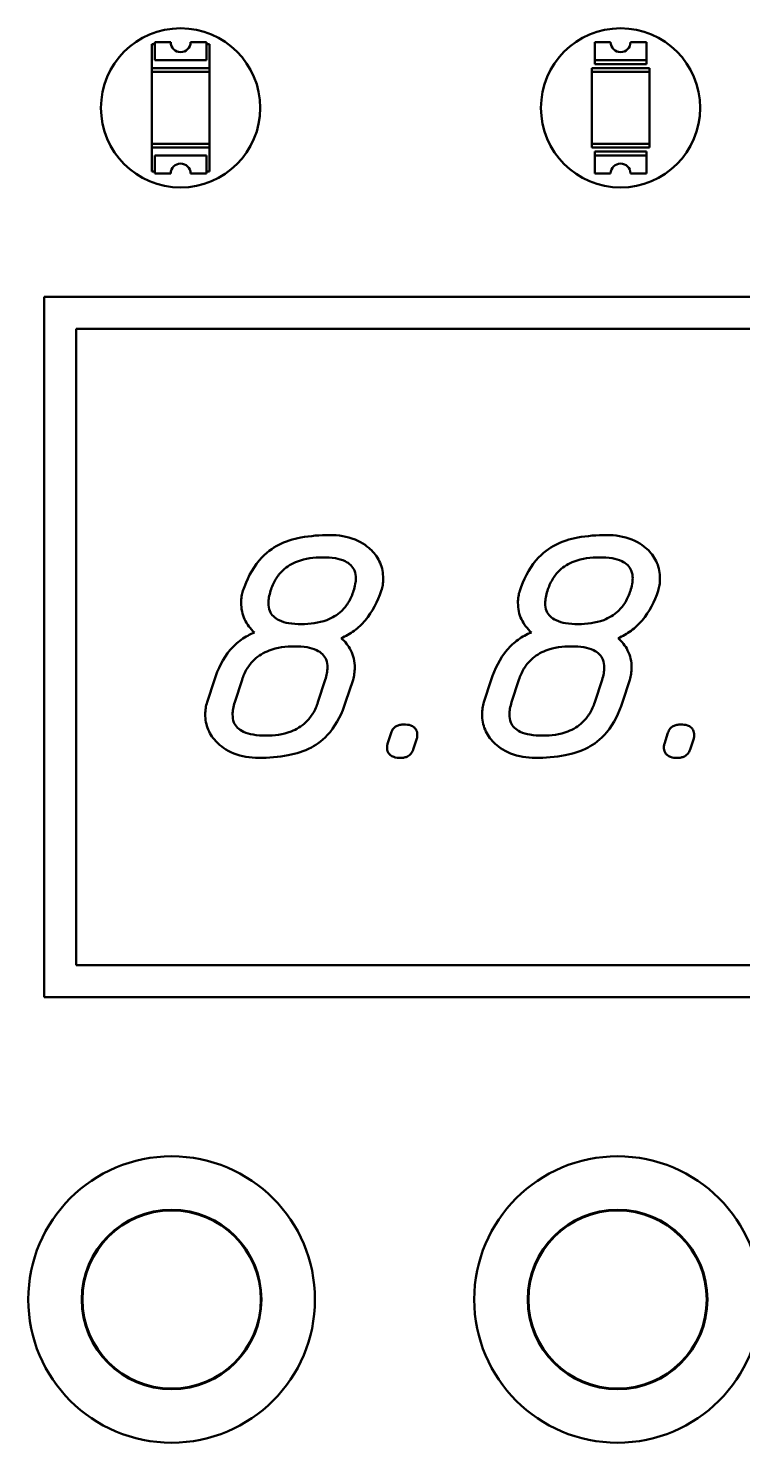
# Model space of a CAD drawing. Header units: millimetres. Extents: x 2121 to 4904, y 892 to 1933.
# Drawn here: x 2470.89 to 2482.1, y 1537.89 to 1560.11 of the extents above; entities that cross this region are included whole.
import ezdxf

# ---------------------------------------------------------------- set-up
doc = ezdxf.new("R2010")
doc.units = ezdxf.units.MM
doc.header["$LTSCALE"] = 1.8
doc.layers.add('외형선(ISO)', color=7, linetype='Continuous', lineweight=50)

msp = doc.modelspace()

# ---------------------------------------------------------------- linework, layer by layer
at = {"layer": '외형선(ISO)', "color": 7}
for p, q in [((2472.876, 1559.863), (2472.829, 1559.863)), ((2472.829, 1559.863), (2472.829, 1559.488)), ((2472.876, 1559.894), (2473.126, 1559.894)), ((2472.876, 1559.613), (2472.876, 1559.894)), ((2473.438, 1559.894), (2473.688, 1559.894)), ((2473.688, 1559.894), (2473.688, 1559.613)), ((2473.735, 1559.863), (2473.688, 1559.863)), ((2473.735, 1559.488), (2473.735, 1559.863)), ((2479.782, 1559.894), (2480.032, 1559.894)), ((2479.782, 1559.613), (2479.782, 1559.894)), ((2480.345, 1559.894), (2480.595, 1559.894)), ((2480.595, 1559.894), (2480.595, 1559.613)), ((2472.876, 1559.613), (2473.688, 1559.613)), ((2479.782, 1559.613), (2480.595, 1559.613)), ((2479.782, 1559.551), (2479.782, 1559.613)), ((2480.595, 1559.551), (2479.782, 1559.551)), ((2480.595, 1559.613), (2480.595, 1559.551)), ((2472.829, 1559.488), (2472.829, 1559.43)), ((2473.735, 1559.488), (2472.829, 1559.488)), ((2472.829, 1559.43), (2473.735, 1559.43)), ((2472.829, 1558.296), (2472.829, 1559.43)), ((2473.735, 1559.43), (2473.735, 1559.488)), ((2473.735, 1559.43), (2473.735, 1558.296)), ((2479.735, 1559.488), (2479.735, 1559.43)), ((2480.642, 1559.488), (2479.735, 1559.488)), ((2479.735, 1559.43), (2480.642, 1559.43)), ((2479.735, 1558.296), (2479.735, 1559.43)), ((2480.642, 1559.43), (2480.642, 1559.488)), ((2480.642, 1559.43), (2480.642, 1558.296)), ((2473.735, 1558.296), (2472.829, 1558.296)), ((2472.829, 1558.296), (2472.829, 1558.238)), ((2472.829, 1558.238), (2472.829, 1557.863)), ((2472.829, 1558.238), (2473.735, 1558.238)), ((2473.735, 1558.296), (2473.735, 1558.238)), ((2473.735, 1557.863), (2473.735, 1558.238)), ((2480.642, 1558.296), (2479.735, 1558.296)), ((2479.735, 1558.296), (2479.735, 1558.238)), ((2479.735, 1558.238), (2480.642, 1558.238)), ((2480.642, 1558.296), (2480.642, 1558.238)), ((2473.688, 1558.113), (2472.876, 1558.113)), ((2472.876, 1557.832), (2472.876, 1558.113)), ((2473.688, 1558.113), (2473.688, 1557.832)), ((2479.782, 1558.176), (2480.595, 1558.176)), ((2479.782, 1558.113), (2479.782, 1558.176)), ((2480.595, 1558.113), (2479.782, 1558.113)), ((2479.782, 1557.832), (2479.782, 1558.113)), ((2480.595, 1558.176), (2480.595, 1558.113)), ((2480.595, 1558.113), (2480.595, 1557.832)), ((2472.829, 1557.863), (2472.876, 1557.863)), ((2473.126, 1557.832), (2472.876, 1557.832)), ((2473.688, 1557.832), (2473.438, 1557.832)), ((2473.688, 1557.863), (2473.735, 1557.863)), ((2480.032, 1557.832), (2479.782, 1557.832)), ((2480.595, 1557.832), (2480.345, 1557.832)), ((2471.141, 1544.894), (2471.141, 1555.894)), ((2471.141, 1555.894), (2496.141, 1555.894)), ((2471.641, 1545.394), (2471.641, 1555.394)), ((2471.641, 1555.394), (2495.641, 1555.394)), ((2473.812, 1549.879), (2473.698, 1549.526)), ((2474.133, 1549.526), (2474.246, 1549.879)), ((2475.552, 1549.879), (2475.438, 1549.526)), ((2475.872, 1549.526), (2475.989, 1549.879)), ((2478.157, 1549.879), (2478.043, 1549.526)), ((2478.478, 1549.526), (2478.591, 1549.879)), ((2479.897, 1549.879), (2479.783, 1549.526)), ((2480.218, 1549.526), (2480.334, 1549.879)), ((2476.586, 1549.045), (2476.531, 1548.874)), ((2476.933, 1548.783), (2476.991, 1548.955)), ((2480.931, 1549.045), (2480.876, 1548.874)), ((2481.278, 1548.783), (2481.337, 1548.955)), ((2495.641, 1545.394), (2471.641, 1545.394)), ((2496.141, 1544.894), (2471.141, 1544.894)), ((2471.75, 1540.294), (2471.739, 1540.294)), ((2474.543, 1540.294), (2474.533, 1540.294)), ((2478.75, 1540.294), (2478.739, 1540.294)), ((2481.543, 1540.294), (2481.533, 1540.294)), ((2471.739, 1539.994), (2471.75, 1539.994)), ((2474.533, 1539.994), (2474.543, 1539.994)), ((2478.739, 1539.994), (2478.75, 1539.994)), ((2481.533, 1539.994), (2481.543, 1539.994))]:
    msp.add_line(p, q, dxfattribs=at)
for centre, radius in [((2473.282, 1558.863), 1.25), ((2480.188, 1558.863), 1.25), ((2473.141, 1540.144), 2.25), ((2480.141, 1540.144), 2.25), ((2473.141, 1540.144), 1.41), ((2473.141, 1540.144), 1.4), ((2480.141, 1540.144), 1.41), ((2480.141, 1540.144), 1.4)]:
    msp.add_circle(centre, radius, dxfattribs=at)
for centre, start, end in [((2473.282, 1559.894), 180, 0), ((2480.188, 1559.894), 180, 0), ((2473.282, 1557.832), 0, 180), ((2480.188, 1557.832), 0, 180)]:
    msp.add_arc(centre, 0.156, start, end, dxfattribs=at)
for points, knots in [([(2475.625, 1552.152), (2475.474, 1552.152), (2475.318, 1552.141), (2475.047, 1552.089), (2474.925, 1552.052), (2474.731, 1551.951), (2474.622, 1551.88), (2474.399, 1551.615), (2474.318, 1551.448), (2474.261, 1551.278)], [-0.2492526, -0.2492526, -0.2492526, -0.2492526, -0.1695753, -0.1695753, -0.1037794, -0.1037794, -0.0540017, -0.0540017, 0, 0, 0, 0]), ([(2476.461, 1551.467), (2476.461, 1551.553), (2476.447, 1551.637), (2476.382, 1551.791), (2476.336, 1551.856), (2476.228, 1551.963), (2476.145, 1552.031), (2475.894, 1552.132), (2475.76, 1552.152), (2475.625, 1552.152)], [-0.1759804, -0.1759804, -0.1759804, -0.1759804, -0.1269658, -0.1269658, -0.0809876, -0.0809876, -0.0404742, -0.0404742, 0, 0, 0, 0]), ([(2479.97, 1552.152), (2479.819, 1552.152), (2479.663, 1552.141), (2479.392, 1552.089), (2479.27, 1552.052), (2479.076, 1551.951), (2478.967, 1551.88), (2478.744, 1551.615), (2478.663, 1551.448), (2478.606, 1551.278)], [-0.2492526, -0.2492526, -0.2492526, -0.2492526, -0.1695753, -0.1695753, -0.1037794, -0.1037794, -0.0540017, -0.0540017, 0, 0, 0, 0]), ([(2480.806, 1551.467), (2480.806, 1551.553), (2480.792, 1551.637), (2480.727, 1551.791), (2480.681, 1551.856), (2480.573, 1551.963), (2480.49, 1552.031), (2480.239, 1552.132), (2480.105, 1552.152), (2479.97, 1552.152)], [-0.1759804, -0.1759804, -0.1759804, -0.1759804, -0.1269658, -0.1269658, -0.0809876, -0.0809876, -0.0404742, -0.0404742, 0, 0, 0, 0]), ([(2474.695, 1551.278), (2474.714, 1551.34), (2474.74, 1551.4), (2474.805, 1551.508), (2474.842, 1551.555), (2474.952, 1551.66), (2475.029, 1551.706), (2475.24, 1551.786), (2475.377, 1551.802), (2475.511, 1551.802)], [-0.1051104, -0.1051104, -0.1051104, -0.1051104, -0.0856042, -0.0856042, -0.0673949, -0.0673949, -0.040092, -0.040092, 0, 0, 0, 0]), ([(2475.511, 1551.802), (2475.577, 1551.802), (2475.646, 1551.798), (2475.763, 1551.778), (2475.816, 1551.764), (2475.897, 1551.725), (2475.929, 1551.705), (2475.979, 1551.654), (2475.998, 1551.626), (2476.026, 1551.555), (2476.033, 1551.514), (2476.033, 1551.473)], [-0.06957685, -0.06957685, -0.06957685, -0.06957685, -0.04972908, -0.04972908, -0.03398166, -0.03398166, -0.02271437, -0.02271437, -0.01241075, -0.01241075, 0, 0, 0, 0]), ([(2479.04, 1551.278), (2479.059, 1551.34), (2479.085, 1551.4), (2479.15, 1551.508), (2479.187, 1551.555), (2479.297, 1551.66), (2479.374, 1551.706), (2479.585, 1551.786), (2479.722, 1551.802), (2479.856, 1551.802)], [-0.1051104, -0.1051104, -0.1051104, -0.1051104, -0.0856042, -0.0856042, -0.0673949, -0.0673949, -0.040092, -0.040092, 0, 0, 0, 0]), ([(2479.856, 1551.802), (2479.922, 1551.802), (2479.991, 1551.798), (2480.108, 1551.778), (2480.161, 1551.764), (2480.242, 1551.725), (2480.274, 1551.705), (2480.324, 1551.654), (2480.343, 1551.626), (2480.372, 1551.555), (2480.378, 1551.514), (2480.378, 1551.473)], [-0.06957685, -0.06957685, -0.06957685, -0.06957685, -0.04972908, -0.04972908, -0.03398166, -0.03398166, -0.02271437, -0.02271437, -0.01241075, -0.01241075, 0, 0, 0, 0]), ([(2476.033, 1551.473), (2476.033, 1551.443), (2476.029, 1551.413), (2476.018, 1551.348), (2476.008, 1551.312), (2475.998, 1551.278)], [-0.01971232, -0.01971232, -0.01971232, -0.01971232, -0.0107891, -0.0107891, 0, 0, 0, 0]), ([(2476.432, 1551.278), (2476.442, 1551.307), (2476.449, 1551.337), (2476.459, 1551.4), (2476.461, 1551.434), (2476.461, 1551.467)], [-0.01925722, -0.01925722, -0.01925722, -0.01925722, -0.01001082, -0.01001082, 0, 0, 0, 0]), ([(2480.378, 1551.473), (2480.378, 1551.443), (2480.374, 1551.413), (2480.363, 1551.348), (2480.353, 1551.312), (2480.343, 1551.278)], [-0.01971232, -0.01971232, -0.01971232, -0.01971232, -0.0107891, -0.0107891, 0, 0, 0, 0]), ([(2480.777, 1551.278), (2480.787, 1551.307), (2480.794, 1551.337), (2480.804, 1551.4), (2480.806, 1551.434), (2480.806, 1551.467)], [-0.01925722, -0.01925722, -0.01925722, -0.01925722, -0.01001082, -0.01001082, 0, 0, 0, 0]), ([(2474.261, 1551.278), (2474.251, 1551.249), (2474.244, 1551.22), (2474.234, 1551.156), (2474.232, 1551.122), (2474.232, 1551.088)], [-0.01923036, -0.01923036, -0.01923036, -0.01923036, -0.01013747, -0.01013747, 0, 0, 0, 0]), ([(2474.66, 1551.083), (2474.66, 1551.112), (2474.664, 1551.143), (2474.675, 1551.208), (2474.684, 1551.243), (2474.695, 1551.278)], [-0.01971232, -0.01971232, -0.01971232, -0.01971232, -0.0107891, -0.0107891, 0, 0, 0, 0]), ([(2475.998, 1551.278), (2475.978, 1551.216), (2475.953, 1551.156), (2475.888, 1551.048), (2475.851, 1551.001), (2475.74, 1550.896), (2475.663, 1550.85), (2475.45, 1550.77), (2475.311, 1550.753), (2475.176, 1550.753)], [-0.105604, -0.105604, -0.105604, -0.105604, -0.0861489, -0.0861489, -0.0679576, -0.0679576, -0.0405215, -0.0405215, 0, 0, 0, 0]), ([(2475.802, 1550.532), (2475.875, 1550.563), (2475.943, 1550.601), (2476.071, 1550.696), (2476.128, 1550.751), (2476.294, 1550.947), (2476.375, 1551.109), (2476.432, 1551.278)], [-0.1009025, -0.1009025, -0.1009025, -0.1009025, -0.0772262, -0.0772262, -0.0533057, -0.0533057, 0, 0, 0, 0]), ([(2478.606, 1551.278), (2478.596, 1551.249), (2478.589, 1551.22), (2478.579, 1551.156), (2478.577, 1551.122), (2478.577, 1551.088)], [-0.01923036, -0.01923036, -0.01923036, -0.01923036, -0.01013747, -0.01013747, 0, 0, 0, 0]), ([(2479.005, 1551.083), (2479.005, 1551.112), (2479.009, 1551.143), (2479.02, 1551.208), (2479.03, 1551.243), (2479.04, 1551.278)], [-0.01971232, -0.01971232, -0.01971232, -0.01971232, -0.0107891, -0.0107891, 0, 0, 0, 0]), ([(2480.343, 1551.278), (2480.324, 1551.216), (2480.298, 1551.156), (2480.233, 1551.048), (2480.196, 1551.001), (2480.085, 1550.896), (2480.008, 1550.85), (2479.796, 1550.77), (2479.656, 1550.753), (2479.521, 1550.753)], [-0.105604, -0.105604, -0.105604, -0.105604, -0.0861489, -0.0861489, -0.0679576, -0.0679576, -0.0405215, -0.0405215, 0, 0, 0, 0]), ([(2480.148, 1550.532), (2480.22, 1550.563), (2480.288, 1550.601), (2480.416, 1550.696), (2480.474, 1550.751), (2480.64, 1550.947), (2480.72, 1551.109), (2480.777, 1551.278)], [-0.1009025, -0.1009025, -0.1009025, -0.1009025, -0.0772262, -0.0772262, -0.0533057, -0.0533057, 0, 0, 0, 0]), ([(2474.232, 1551.088), (2474.232, 1551.043), (2474.236, 1550.998), (2474.255, 1550.91), (2474.268, 1550.869), (2474.324, 1550.75), (2474.377, 1550.681), (2474.441, 1550.622)], [-0.05306697, -0.05306697, -0.05306697, -0.05306697, -0.03943906, -0.03943906, -0.02626191, -0.02626191, 0, 0, 0, 0]), ([(2475.176, 1550.753), (2475.111, 1550.753), (2475.043, 1550.757), (2474.928, 1550.777), (2474.876, 1550.791), (2474.796, 1550.829), (2474.764, 1550.85), (2474.714, 1550.901), (2474.695, 1550.929), (2474.666, 1550.999), (2474.66, 1551.041), (2474.66, 1551.083)], [-0.06908407, -0.06908407, -0.06908407, -0.06908407, -0.0495896, -0.0495896, -0.03407812, -0.03407812, -0.02283564, -0.02283564, -0.01249575, -0.01249575, 0, 0, 0, 0]), ([(2478.577, 1551.088), (2478.577, 1551.043), (2478.581, 1550.998), (2478.6, 1550.91), (2478.613, 1550.869), (2478.669, 1550.75), (2478.722, 1550.681), (2478.787, 1550.622)], [-0.05306697, -0.05306697, -0.05306697, -0.05306697, -0.03943906, -0.03943906, -0.02626191, -0.02626191, 0, 0, 0, 0]), ([(2479.521, 1550.753), (2479.456, 1550.753), (2479.388, 1550.757), (2479.274, 1550.777), (2479.222, 1550.791), (2479.141, 1550.829), (2479.109, 1550.85), (2479.059, 1550.901), (2479.04, 1550.929), (2479.011, 1550.999), (2479.005, 1551.041), (2479.005, 1551.083)], [-0.06908407, -0.06908407, -0.06908407, -0.06908407, -0.0495896, -0.0495896, -0.03407812, -0.03407812, -0.02283564, -0.02283564, -0.01249575, -0.01249575, 0, 0, 0, 0]), ([(2474.441, 1550.622), (2474.368, 1550.593), (2474.299, 1550.555), (2474.17, 1550.462), (2474.113, 1550.408), (2473.946, 1550.212), (2473.867, 1550.048), (2473.812, 1549.879)], [-0.100957, -0.100957, -0.100957, -0.100957, -0.0772493, -0.0772493, -0.0533747, -0.0533747, 0, 0, 0, 0]), ([(2476.015, 1550.068), (2476.015, 1550.117), (2476.01, 1550.165), (2475.99, 1550.257), (2475.974, 1550.3), (2475.917, 1550.415), (2475.865, 1550.478), (2475.802, 1550.532)], [-0.05306065, -0.05306065, -0.05306065, -0.05306065, -0.03856375, -0.03856375, -0.02470731, -0.02470731, 0, 0, 0, 0]), ([(2478.787, 1550.622), (2478.713, 1550.593), (2478.644, 1550.555), (2478.516, 1550.462), (2478.458, 1550.408), (2478.291, 1550.212), (2478.212, 1550.048), (2478.157, 1549.879)], [-0.100957, -0.100957, -0.100957, -0.100957, -0.0772493, -0.0772493, -0.0533747, -0.0533747, 0, 0, 0, 0]), ([(2480.36, 1550.068), (2480.36, 1550.117), (2480.356, 1550.165), (2480.335, 1550.257), (2480.319, 1550.3), (2480.262, 1550.415), (2480.21, 1550.478), (2480.148, 1550.532)], [-0.05306065, -0.05306065, -0.05306065, -0.05306065, -0.03856375, -0.03856375, -0.02470731, -0.02470731, 0, 0, 0, 0]), ([(2474.246, 1549.879), (2474.266, 1549.94), (2474.292, 1549.999), (2474.357, 1550.106), (2474.394, 1550.153), (2474.505, 1550.258), (2474.584, 1550.305), (2474.797, 1550.387), (2474.936, 1550.404), (2475.071, 1550.404)], [-0.1057103, -0.1057103, -0.1057103, -0.1057103, -0.0864105, -0.0864105, -0.0683639, -0.0683639, -0.0405221, -0.0405221, 0, 0, 0, 0]), ([(2475.071, 1550.404), (2475.136, 1550.404), (2475.204, 1550.4), (2475.318, 1550.38), (2475.37, 1550.366), (2475.451, 1550.328), (2475.482, 1550.307), (2475.533, 1550.256), (2475.552, 1550.228), (2475.581, 1550.157), (2475.587, 1550.116), (2475.587, 1550.074)], [-0.06908407, -0.06908407, -0.06908407, -0.06908407, -0.0495896, -0.0495896, -0.03407812, -0.03407812, -0.02283564, -0.02283564, -0.01249575, -0.01249575, 0, 0, 0, 0]), ([(2478.591, 1549.879), (2478.611, 1549.94), (2478.637, 1549.999), (2478.702, 1550.106), (2478.739, 1550.153), (2478.85, 1550.258), (2478.929, 1550.305), (2479.142, 1550.387), (2479.281, 1550.404), (2479.416, 1550.404)], [-0.1057103, -0.1057103, -0.1057103, -0.1057103, -0.0864105, -0.0864105, -0.0683639, -0.0683639, -0.0405221, -0.0405221, 0, 0, 0, 0]), ([(2479.416, 1550.404), (2479.481, 1550.404), (2479.549, 1550.4), (2479.663, 1550.38), (2479.715, 1550.366), (2479.796, 1550.328), (2479.828, 1550.307), (2479.878, 1550.256), (2479.897, 1550.228), (2479.926, 1550.157), (2479.932, 1550.116), (2479.932, 1550.074)], [-0.06908407, -0.06908407, -0.06908407, -0.06908407, -0.0495896, -0.0495896, -0.03407812, -0.03407812, -0.02283564, -0.02283564, -0.01249575, -0.01249575, 0, 0, 0, 0]), ([(2475.587, 1550.074), (2475.587, 1550.043), (2475.584, 1550.011), (2475.572, 1549.946), (2475.563, 1549.912), (2475.552, 1549.879)], [-0.01989755, -0.01989755, -0.01989755, -0.01989755, -0.01044879, -0.01044879, 0, 0, 0, 0]), ([(2475.989, 1549.879), (2475.998, 1549.909), (2476.004, 1549.939), (2476.013, 1550.003), (2476.015, 1550.035), (2476.015, 1550.068)], [-0.01920575, -0.01920575, -0.01920575, -0.01920575, -0.00986769, -0.00986769, 0, 0, 0, 0]), ([(2479.932, 1550.074), (2479.932, 1550.043), (2479.929, 1550.011), (2479.917, 1549.946), (2479.908, 1549.912), (2479.897, 1549.879)], [-0.01989755, -0.01989755, -0.01989755, -0.01989755, -0.01044879, -0.01044879, 0, 0, 0, 0]), ([(2480.334, 1549.879), (2480.343, 1549.909), (2480.349, 1549.939), (2480.358, 1550.003), (2480.36, 1550.035), (2480.36, 1550.068)], [-0.01920575, -0.01920575, -0.01920575, -0.01920575, -0.00986769, -0.00986769, 0, 0, 0, 0]), ([(2473.698, 1549.526), (2473.688, 1549.497), (2473.681, 1549.466), (2473.671, 1549.403), (2473.669, 1549.37), (2473.669, 1549.337)], [-0.01927353, -0.01927353, -0.01927353, -0.01927353, -0.00987909, -0.00987909, 0, 0, 0, 0]), ([(2473.669, 1549.337), (2473.669, 1549.254), (2473.683, 1549.173), (2473.747, 1549.019), (2473.795, 1548.952), (2473.907, 1548.841), (2473.991, 1548.772), (2474.24, 1548.672), (2474.372, 1548.652), (2474.506, 1548.652)], [-0.1709096, -0.1709096, -0.1709096, -0.1709096, -0.125717, -0.125717, -0.0805637, -0.0805637, -0.0399393, -0.0399393, 0, 0, 0, 0]), ([(2474.098, 1549.331), (2474.098, 1549.363), (2474.101, 1549.394), (2474.112, 1549.459), (2474.122, 1549.493), (2474.133, 1549.526)], [-0.01989755, -0.01989755, -0.01989755, -0.01989755, -0.01044879, -0.01044879, 0, 0, 0, 0]), ([(2474.619, 1549.002), (2474.553, 1549.002), (2474.484, 1549.006), (2474.367, 1549.026), (2474.315, 1549.04), (2474.233, 1549.079), (2474.202, 1549.099), (2474.151, 1549.15), (2474.132, 1549.178), (2474.104, 1549.249), (2474.098, 1549.29), (2474.098, 1549.331)], [-0.06957685, -0.06957685, -0.06957685, -0.06957685, -0.04972908, -0.04972908, -0.03398166, -0.03398166, -0.02271437, -0.02271437, -0.01241075, -0.01241075, 0, 0, 0, 0]), ([(2474.506, 1548.652), (2474.66, 1548.652), (2474.82, 1548.663), (2475.097, 1548.718), (2475.221, 1548.757), (2475.421, 1548.862), (2475.526, 1548.934), (2475.739, 1549.194), (2475.817, 1549.358), (2475.872, 1549.526)], [-0.2396282, -0.2396282, -0.2396282, -0.2396282, -0.1637242, -0.1637242, -0.1009864, -0.1009864, -0.0530192, -0.0530192, 0, 0, 0, 0]), ([(2475.438, 1549.526), (2475.418, 1549.465), (2475.392, 1549.406), (2475.327, 1549.299), (2475.29, 1549.252), (2475.179, 1549.147), (2475.101, 1549.1), (2474.89, 1549.019), (2474.753, 1549.002), (2474.619, 1549.002)], [-0.1052151, -0.1052151, -0.1052151, -0.1052151, -0.0858617, -0.0858617, -0.0677944, -0.0677944, -0.0400855, -0.0400855, 0, 0, 0, 0]), ([(2478.043, 1549.526), (2478.034, 1549.497), (2478.026, 1549.466), (2478.017, 1549.403), (2478.014, 1549.37), (2478.014, 1549.337)], [-0.01927353, -0.01927353, -0.01927353, -0.01927353, -0.00987909, -0.00987909, 0, 0, 0, 0]), ([(2478.014, 1549.337), (2478.014, 1549.254), (2478.028, 1549.173), (2478.092, 1549.019), (2478.14, 1548.952), (2478.252, 1548.841), (2478.336, 1548.772), (2478.585, 1548.672), (2478.718, 1548.652), (2478.851, 1548.652)], [-0.1709096, -0.1709096, -0.1709096, -0.1709096, -0.125717, -0.125717, -0.0805637, -0.0805637, -0.0399393, -0.0399393, 0, 0, 0, 0]), ([(2478.443, 1549.331), (2478.443, 1549.363), (2478.446, 1549.394), (2478.458, 1549.459), (2478.467, 1549.493), (2478.478, 1549.526)], [-0.01989755, -0.01989755, -0.01989755, -0.01989755, -0.01044879, -0.01044879, 0, 0, 0, 0]), ([(2478.964, 1549.002), (2478.898, 1549.002), (2478.829, 1549.006), (2478.713, 1549.026), (2478.66, 1549.04), (2478.578, 1549.079), (2478.547, 1549.099), (2478.496, 1549.15), (2478.477, 1549.178), (2478.449, 1549.249), (2478.443, 1549.29), (2478.443, 1549.331)], [-0.06957685, -0.06957685, -0.06957685, -0.06957685, -0.04972908, -0.04972908, -0.03398166, -0.03398166, -0.02271437, -0.02271437, -0.01241075, -0.01241075, 0, 0, 0, 0]), ([(2478.851, 1548.652), (2479.005, 1548.652), (2479.165, 1548.663), (2479.442, 1548.718), (2479.566, 1548.757), (2479.766, 1548.862), (2479.871, 1548.934), (2480.085, 1549.194), (2480.163, 1549.358), (2480.218, 1549.526)], [-0.2396282, -0.2396282, -0.2396282, -0.2396282, -0.1637242, -0.1637242, -0.1009864, -0.1009864, -0.0530192, -0.0530192, 0, 0, 0, 0]), ([(2479.783, 1549.526), (2479.763, 1549.465), (2479.737, 1549.406), (2479.672, 1549.299), (2479.635, 1549.252), (2479.525, 1549.147), (2479.447, 1549.1), (2479.235, 1549.019), (2479.098, 1549.002), (2478.964, 1549.002)], [-0.1052151, -0.1052151, -0.1052151, -0.1052151, -0.0858617, -0.0858617, -0.0677944, -0.0677944, -0.0400855, -0.0400855, 0, 0, 0, 0]), ([(2476.787, 1549.177), (2476.766, 1549.177), (2476.744, 1549.175), (2476.704, 1549.166), (2476.687, 1549.16), (2476.651, 1549.141), (2476.635, 1549.128), (2476.605, 1549.092), (2476.594, 1549.07), (2476.586, 1549.045)], [-0.02611737, -0.02611737, -0.02611737, -0.02611737, -0.01964564, -0.01964564, -0.01398276, -0.01398276, -0.0075646, -0.0075646, 0, 0, 0, 0]), ([(2476.997, 1549.005), (2476.997, 1549.02), (2476.996, 1549.036), (2476.99, 1549.064), (2476.986, 1549.077), (2476.972, 1549.105), (2476.961, 1549.119), (2476.932, 1549.145), (2476.913, 1549.155), (2476.86, 1549.173), (2476.822, 1549.177), (2476.787, 1549.177)], [-0.03089014, -0.03089014, -0.03089014, -0.03089014, -0.0262839, -0.0262839, -0.02217317, -0.02217317, -0.01685765, -0.01685765, -0.01049185, -0.01049185, 0, 0, 0, 0]), ([(2481.133, 1549.177), (2481.111, 1549.177), (2481.089, 1549.175), (2481.05, 1549.166), (2481.032, 1549.16), (2480.996, 1549.141), (2480.98, 1549.128), (2480.95, 1549.092), (2480.939, 1549.07), (2480.931, 1549.045)], [-0.02611737, -0.02611737, -0.02611737, -0.02611737, -0.01964564, -0.01964564, -0.01398276, -0.01398276, -0.0075646, -0.0075646, 0, 0, 0, 0]), ([(2481.342, 1549.005), (2481.342, 1549.02), (2481.341, 1549.036), (2481.335, 1549.064), (2481.331, 1549.077), (2481.317, 1549.105), (2481.307, 1549.119), (2481.277, 1549.145), (2481.258, 1549.155), (2481.205, 1549.173), (2481.168, 1549.177), (2481.133, 1549.177)], [-0.03089014, -0.03089014, -0.03089014, -0.03089014, -0.0262839, -0.0262839, -0.02217317, -0.02217317, -0.01685765, -0.01685765, -0.01049185, -0.01049185, 0, 0, 0, 0]), ([(2476.531, 1548.874), (2476.528, 1548.867), (2476.526, 1548.86), (2476.523, 1548.843), (2476.522, 1548.833), (2476.522, 1548.824)], [-0.004992203, -0.004992203, -0.004992203, -0.004992203, -0.002805938, -0.002805938, 0, 0, 0, 0]), ([(2476.991, 1548.955), (2476.994, 1548.962), (2476.995, 1548.969), (2476.997, 1548.986), (2476.997, 1548.995), (2476.997, 1549.005)], [-0.004892519, -0.004892519, -0.004892519, -0.004892519, -0.002791626, -0.002791626, 0, 0, 0, 0]), ([(2480.876, 1548.874), (2480.873, 1548.867), (2480.871, 1548.86), (2480.868, 1548.843), (2480.867, 1548.833), (2480.867, 1548.824)], [-0.004992203, -0.004992203, -0.004992203, -0.004992203, -0.002805938, -0.002805938, 0, 0, 0, 0]), ([(2481.337, 1548.955), (2481.339, 1548.962), (2481.34, 1548.969), (2481.342, 1548.986), (2481.342, 1548.995), (2481.342, 1549.005)], [-0.004892519, -0.004892519, -0.004892519, -0.004892519, -0.002791626, -0.002791626, 0, 0, 0, 0]), ([(2476.522, 1548.824), (2476.522, 1548.809), (2476.524, 1548.793), (2476.529, 1548.765), (2476.534, 1548.751), (2476.548, 1548.723), (2476.558, 1548.709), (2476.588, 1548.684), (2476.606, 1548.674), (2476.66, 1548.656), (2476.697, 1548.652), (2476.732, 1548.652)], [-0.03089014, -0.03089014, -0.03089014, -0.03089014, -0.0262839, -0.0262839, -0.02217317, -0.02217317, -0.01685765, -0.01685765, -0.01049185, -0.01049185, 0, 0, 0, 0]), ([(2476.732, 1548.652), (2476.753, 1548.652), (2476.773, 1548.654), (2476.811, 1548.662), (2476.829, 1548.667), (2476.864, 1548.685), (2476.882, 1548.699), (2476.913, 1548.735), (2476.925, 1548.758), (2476.933, 1548.783)], [-0.02605506, -0.02605506, -0.02605506, -0.02605506, -0.01989248, -0.01989248, -0.01444439, -0.01444439, -0.0078256, -0.0078256, 0, 0, 0, 0]), ([(2480.867, 1548.824), (2480.867, 1548.809), (2480.869, 1548.793), (2480.874, 1548.765), (2480.879, 1548.751), (2480.893, 1548.723), (2480.903, 1548.709), (2480.933, 1548.684), (2480.952, 1548.674), (2481.005, 1548.656), (2481.042, 1548.652), (2481.077, 1548.652)], [-0.03089014, -0.03089014, -0.03089014, -0.03089014, -0.0262839, -0.0262839, -0.02217317, -0.02217317, -0.01685765, -0.01685765, -0.01049185, -0.01049185, 0, 0, 0, 0]), ([(2481.077, 1548.652), (2481.098, 1548.652), (2481.119, 1548.654), (2481.156, 1548.662), (2481.174, 1548.667), (2481.21, 1548.685), (2481.227, 1548.699), (2481.258, 1548.735), (2481.27, 1548.758), (2481.278, 1548.783)], [-0.02605506, -0.02605506, -0.02605506, -0.02605506, -0.01989248, -0.01989248, -0.01444439, -0.01444439, -0.0078256, -0.0078256, 0, 0, 0, 0])]:
    msp.add_open_spline(points, degree=3, knots=knots, dxfattribs=at)

doc.saveas('drawing.dxf')
